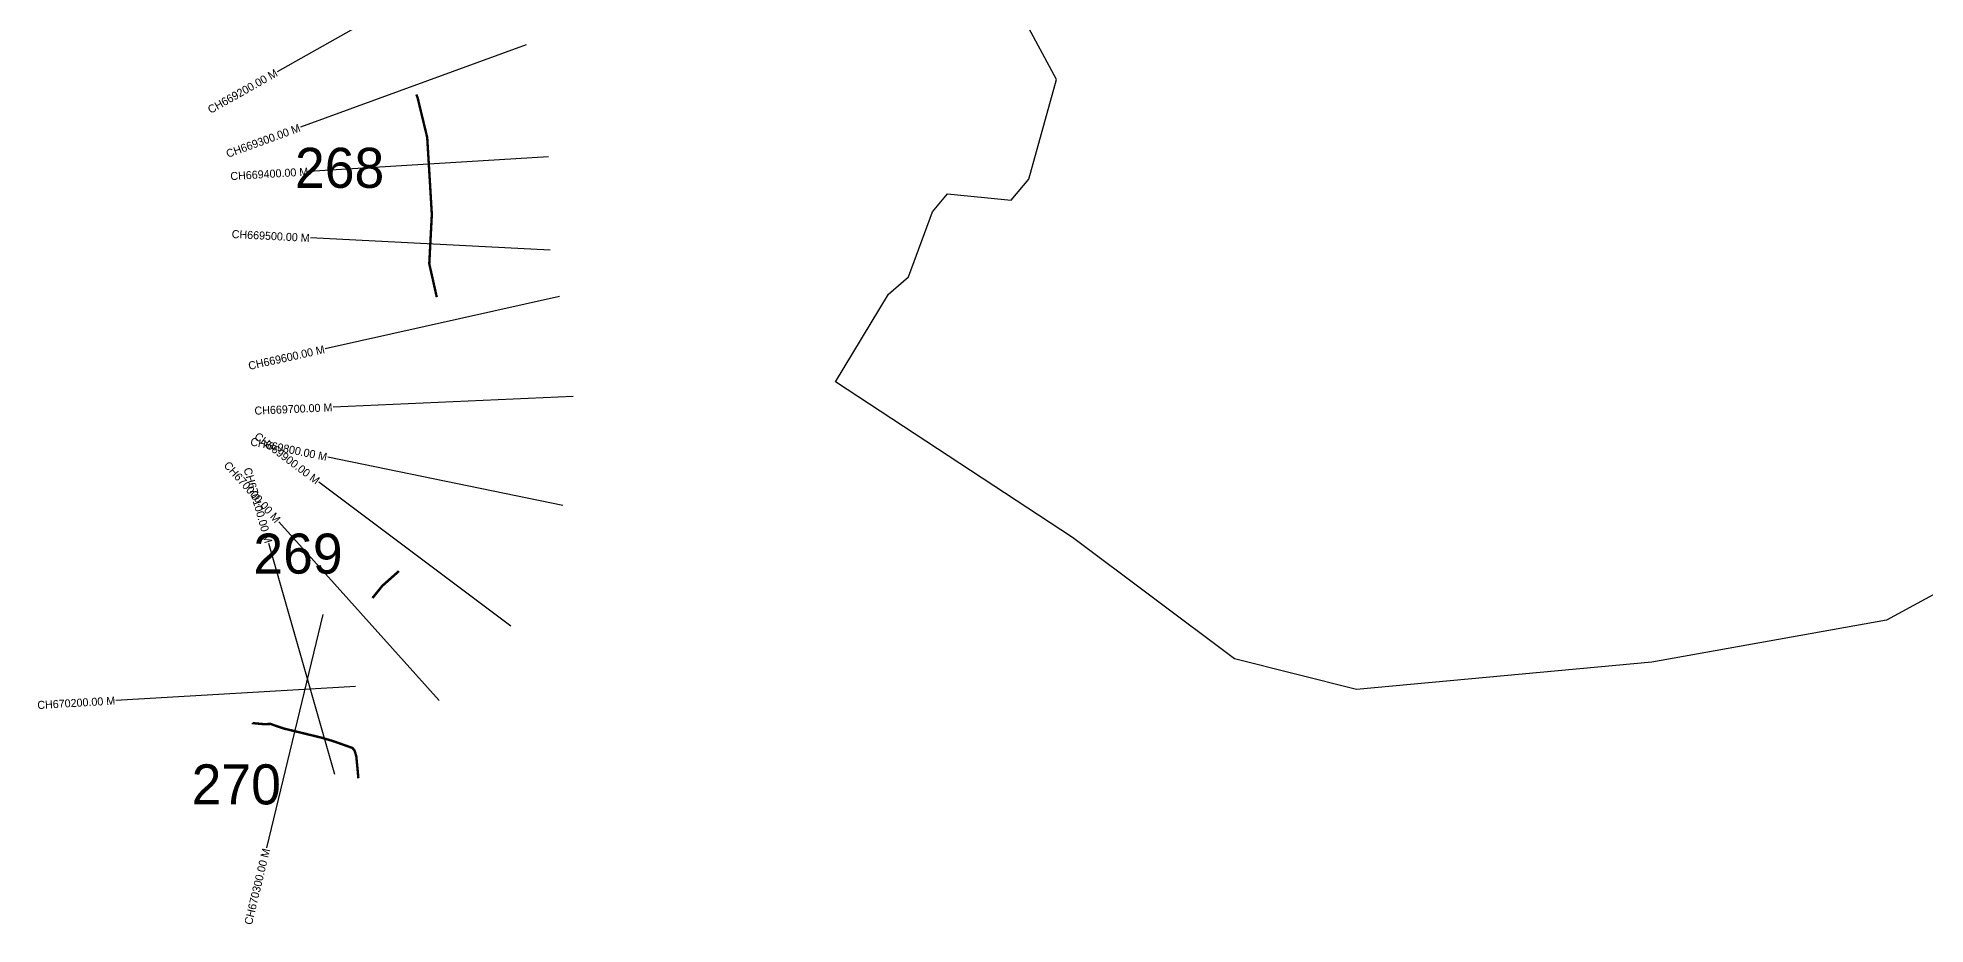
# Model space of a CAD drawing. Header units: metres. Extents: x 334765 to 340664, y 1776995 to 1780698.
# Drawn here: x 335356 to 337715, y 1776995 to 1778102 of the extents above; entities that cross this region are included whole.
import ezdxf
from ezdxf.enums import TextEntityAlignment as Align

# ---------------------------------------------------------------- set-up
doc = ezdxf.new("R2010")
doc.units = ezdxf.units.M
for name, color, linetype in [('ARTIFICIALLY PROTECTED', 4, 'Continuous'), ('CS', 134, 'Continuous'), ('CSMark', 6, 'Continuous')]:
    doc.layers.add(name, color=color, linetype=linetype)

msp = doc.modelspace()

# ---------------------------------------------------------------- linework, layer by layer
at = {"color": 6}
msp.add_lwpolyline([(337903.1, 1777503.8), (337666.3, 1777374.9), (337373.1, 1777322.5), (337003.9, 1777288.2), (336851.3, 1777326.8), (336649, 1777478.2), (336352.9, 1777672.7), (336419.3, 1777782.3), (336444.3, 1777803.8), (336474, 1777885.1), (336492.7, 1777907.6), (336572.3, 1777899.4), (336594.7, 1777925.6), (336629, 1778050.1), (336588.6, 1778125.3)], dxfattribs=at)
at = {"layer": 'ARTIFICIALLY PROTECTED', "const_width": 3, "flags": 128}
for points in [[(335829.3, 1778031.5), (335830.9, 1778027.1), (335842.8, 1777977.9), (335846.7, 1777913.6), (335848.6, 1777881.5), (335845.4, 1777820.1), (335854.8, 1777778.3)], [(335807.5, 1777436.3), (335800.3, 1777429.9), (335786.7, 1777417.8), (335774.4, 1777402.6)]]:
    msp.add_lwpolyline(points, dxfattribs=at)
at = {"layer": 'ARTIFICIALLY PROTECTED', "flags": 128}
msp.add_lwpolyline([(335624.1, 1777246.6, 3, 3, 0), (335624.2, 1777246.5, 3, 3, 0), (335630.2, 1777245.9, 3, 3, 0), (335638.9, 1777245.1, 3, 3, 0), (335646.9, 1777245.4, 3, 3, 0), (335663.5, 1777239.7, 3, 3, 0), (335710.9, 1777228.2, 3, 3, 0), (335725.4, 1777223.9, 3, 3, 0), (335749.2, 1777215.5, 3, 3, 0), (335751.9, 1777212.6, 3, 3, 0), (335754.2, 1777205.1, 3, 3, 0), (335755.7, 1777189.7, 3, 3, 0), (335756.8, 1777177.6, 0, 0, 0)], format="xyseb", dxfattribs=at)
at = {"layer": 'CS'}
for p, q in [((335916.8, 1778207.3), (335655.5, 1778059.9)), ((335966.4, 1778093.3), (335684.5, 1777990.7)), ((335994.5, 1777953.5), (335695.1, 1777935.4)), ((335996.5, 1777836.9), (335696.9, 1777852.3)), ((336008.3, 1777779.1), (335715.5, 1777713.8)), ((336025, 1777654.4), (335725.3, 1777641)), ((336012.4, 1777518.1), (335718.5, 1777578.5)), ((335947.5, 1777367.3), (335707.5, 1777547.4)), ((335857.9, 1777274.8), (335657.3, 1777497.9)), ((335727.5, 1777182.2), (335645.1, 1777470.6)), ((335712.5, 1777382.2), (335642, 1777090.6)), ((335753.4, 1777292.3), (335453.9, 1777274.7))]:
    msp.add_line(p, q, dxfattribs=at)

# ---------------------------------------------------------------- texts
at = {"char_height": 50, "attachment_point": 1}
for s, insert in [('268', (335677.6, 1777964.9)), ('269', (335625.6, 1777483.1)), ('270', (335548.5, 1777194.9))]:
    msp.add_mtext_dynamic_manual_height_columns(s, width=84.374, gutter_width=1, heights=[74.2], dxfattribs=dict(at, insert=insert))
at = {"layer": 'CSMark'}
for s, rotation, p in [('CH669200.00 M', 29.4259, (335654.6, 1778059.4)), ('CH669300.00 M', 20.0052, (335683.6, 1777990.3)), ('CH669400.00 M', 3.4624, (335694.1, 1777935.3)), ('CH669500.00 M', 357.0511, (335695.9, 1777852.3)), ('CH669600.00 M', 12.5793, (335714.5, 1777713.5)), ('CH669700.00 M', 2.5653, (335724.3, 1777640.9)), ('CH669800.00 M', 348.3747, (335717.6, 1777578.7)), ('CH669900.00 M', 323.118, (335706.7, 1777548)), ('CH670000.00 M', 311.9441, (335656.7, 1777498.7)), ('CH670100.00 M', 285.9584, (335644.8, 1777471.6)), ('CH670200.00 M', 3.3683, (335452.9, 1777274.6)), ('CH670300.00 M', 76.4035, (335641.8, 1777089.6))]:
    msp.add_text(s, height=10, rotation=rotation, dxfattribs=at).set_placement(p, align=Align.MIDDLE_RIGHT)

doc.saveas('drawing.dxf')
